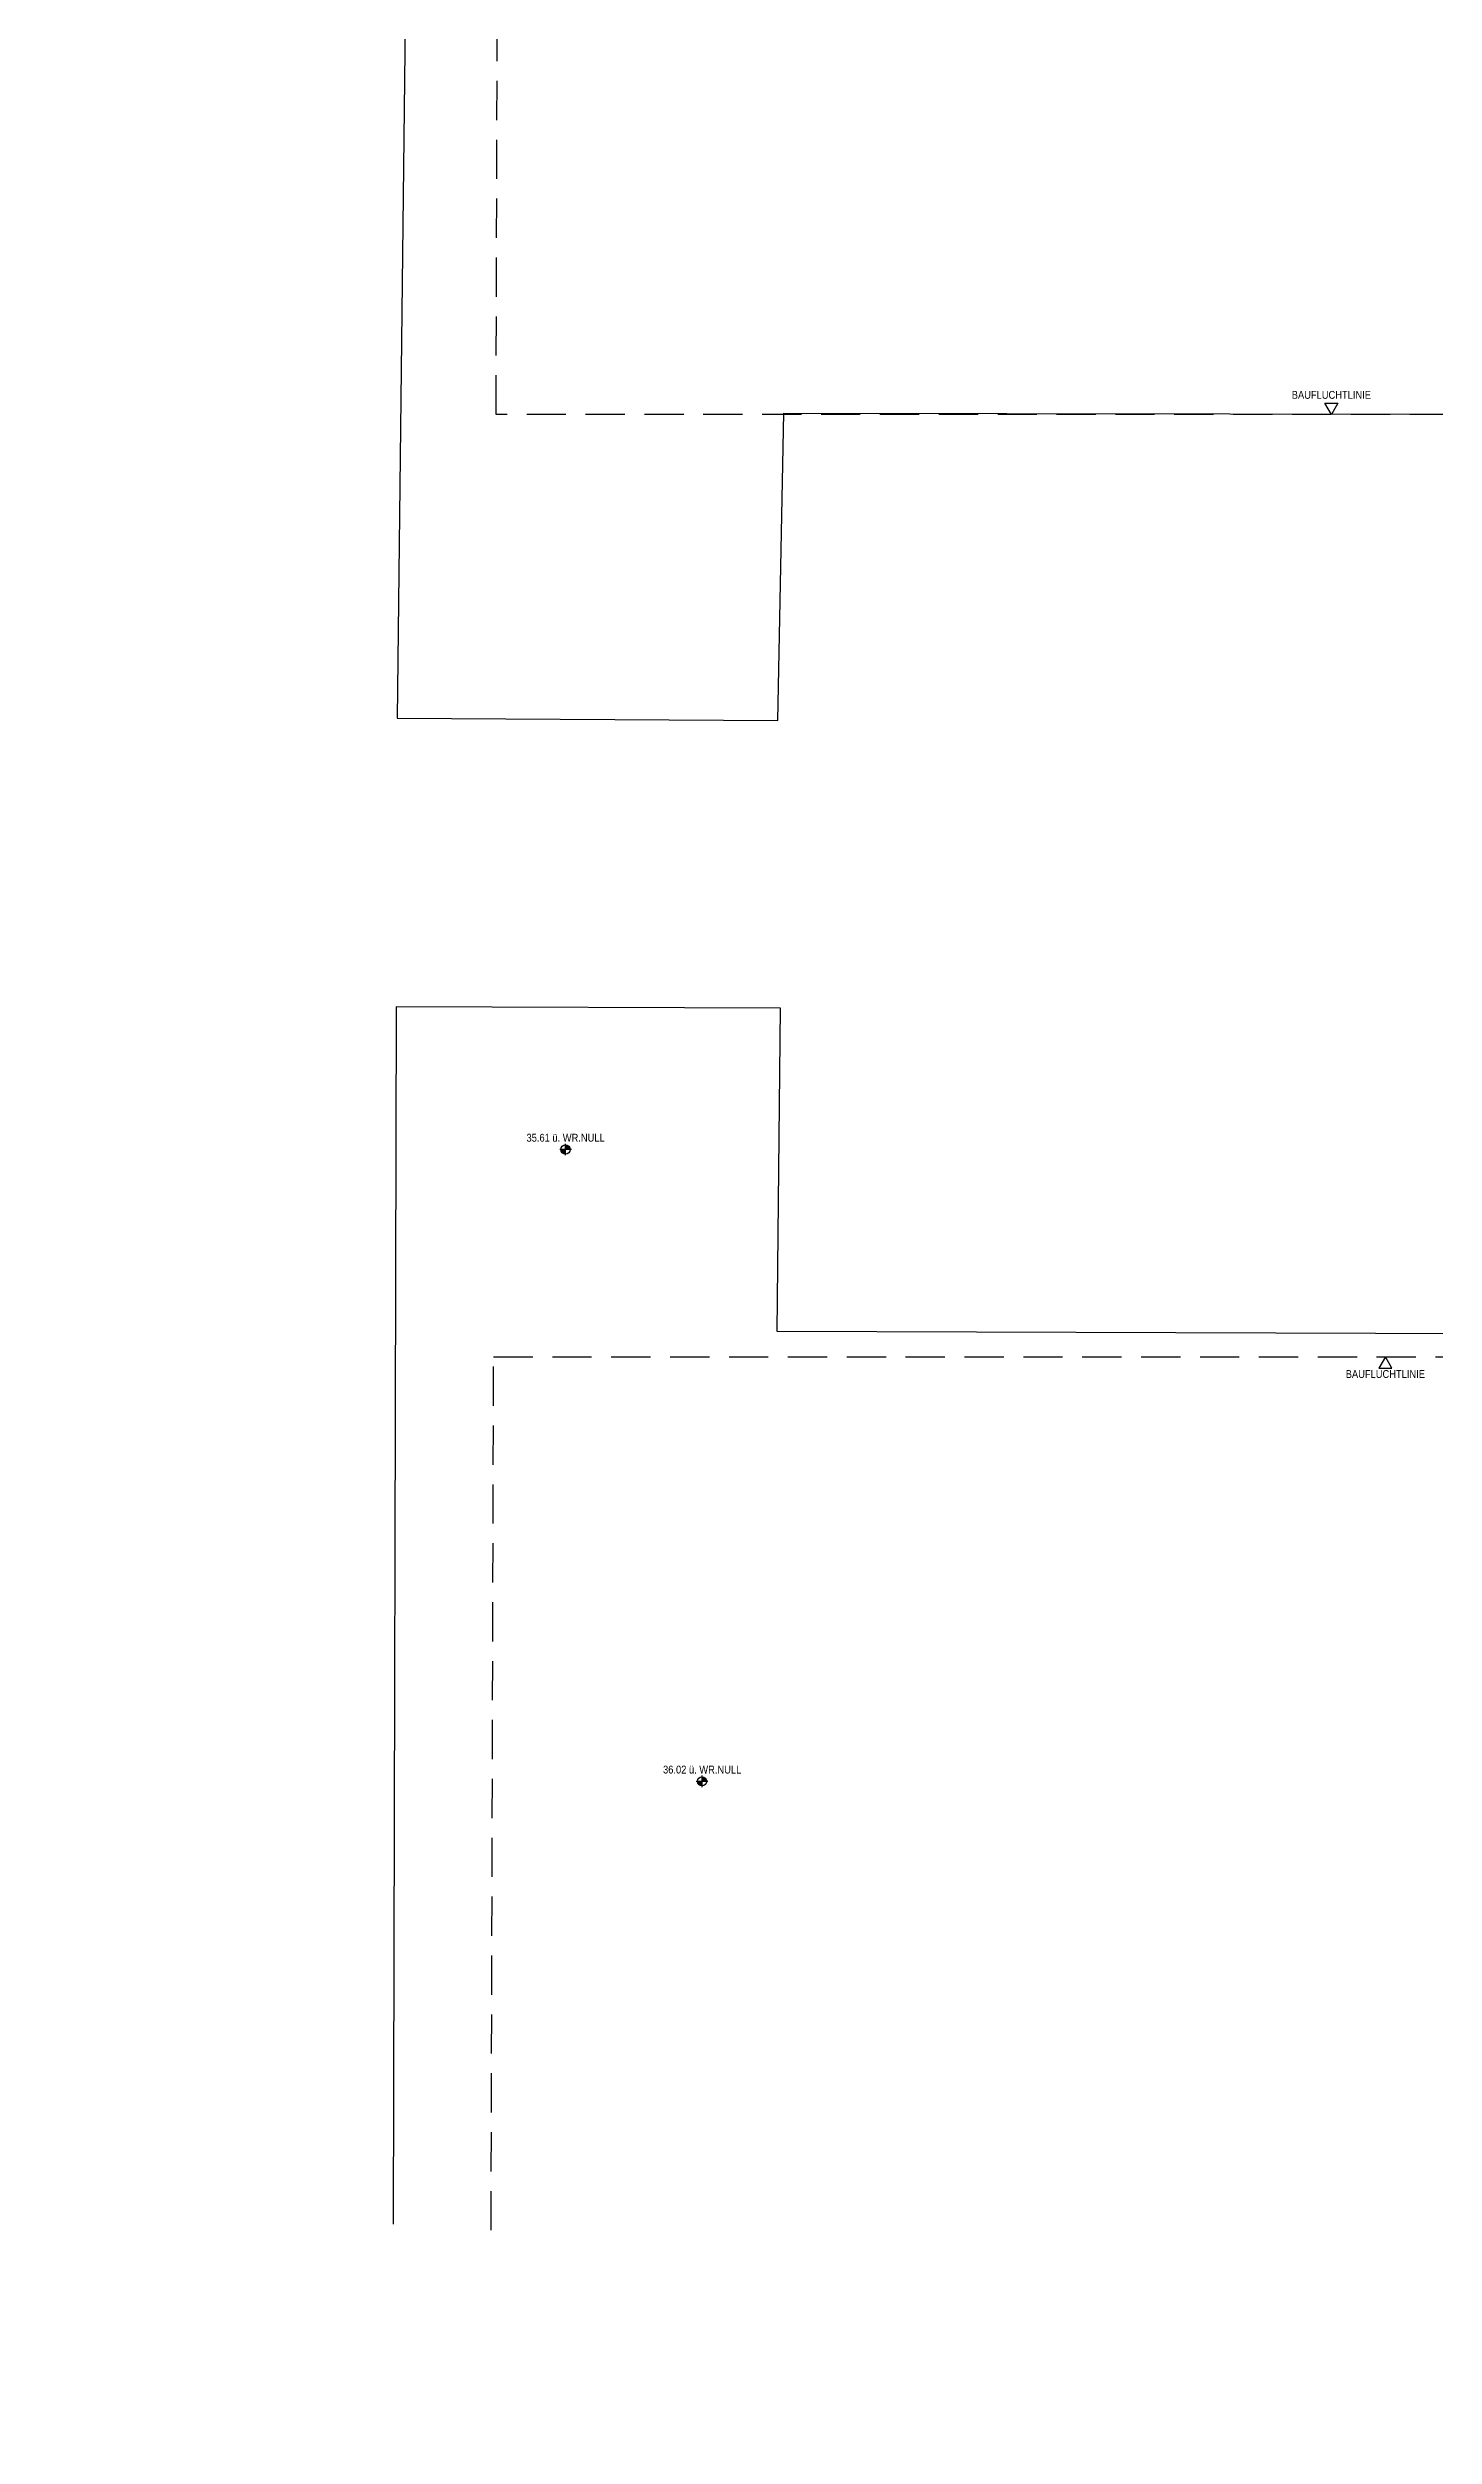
# Model space of a CAD drawing. Header units: millimetres. Extents: x 2639 to 2717, y 1476 to 1588.
# Drawn here: x 2656.85 to 2674.51, y 1497.49 to 1527.91 of the extents above; entities that cross this region are included whole.
import ezdxf
from ezdxf.enums import TextEntityAlignment as Align

# ---------------------------------------------------------------- set-up
doc = ezdxf.new("R2010")
doc.units = ezdxf.units.MM
doc.linetypes.add('STRICHLINIE', pattern=[0.75, 0.5, -0.25])
for name, color, linetype in [('01-BFL-G00-LEG-M0', 10, 'Continuous'), ('01-SYM-G00-Leg-M0', 8, 'Continuous'), ('01-TXT---------M0', 1, 'Continuous'), ('02-DIM-G00-LEG-BEHÖRDE', 20, 'Continuous'), ('02-TWB-G00-LEG-M0', 5, 'Continuous')]:
    doc.layers.add(name, color=color, linetype=linetype)
doc.styles.add('ARIAL', font='arial.ttf', dxfattribs={"width": 0.85})

# ---------------------------------------------------------------- blocks, each defined once
blk = doc.blocks.new('01-HK3')
blk.add_lwpolyline([(0, 0), (0.042, 0.073), (-0.042, 0.073)], close=True)
at = {"color": 0, "style": 'ARIAL', "width": 0.85}
blk.add_attdef('HEIGHT', text='', height=0.05, dxfattribs=at).set_placement((0, 0.35), align=Align.TOP_CENTER)
blk = doc.blocks.new('01-HK1')
for p, q in [((-0.001, -0.074), (-0.001, 0.074)), ((0.074, 0), (-0.075, 0))]:
    blk.add_line(p, q)
blk.add_circle((-0.001, 0), 0.0586)
for points in [[(-0.001, 0.059), (0.041, 0.041), (-0.001, 0)], [(-0.001, 0), (0.058, 0), (0.041, 0.041)], [(-0.059, 0), (-0.042, -0.041), (-0.001, 0)], [(-0.042, -0.041), (-0.001, -0.059), (-0.001, 0)]]:
    blk.add_solid(points)
at = {"layer": '01-TXT---------M0', "color": 8, "style": 'ARIAL', "width": 0.85}
blk.add_attdef('HEIGHT', text='', height=0.1, dxfattribs=at).set_placement((0, 0.2), align=Align.TOP_CENTER)

msp = doc.modelspace()

# ---------------------------------------------------------------- linework, layer by layer
at = {"layer": '01-BFL-G00-LEG-M0', "linetype": 'STRICHLINIE'}
msp.add_lwpolyline([(2692.6999, 1523.2351), (2662.5604, 1523.2351), (2662.586, 1532.5881), (2662.6126, 1537.8193), (2692.7542, 1537.8941), (2692.6999, 1532.6683), (2692.6999, 1523.2351)], close=True, dxfattribs=at)
msp.add_lwpolyline([(2662.4971, 1500.1096), (2662.5276, 1511.2351), (2692.6999, 1511.2351), (2692.6999, 1502.4604), (2692.6081, 1490.5974)], dxfattribs=at)
at = {"layer": '02-TWB-G00-LEG-M0'}
msp.add_lwpolyline([(2650.4322, 1476.4136), (2650.518, 1513.8954), (2650.6017, 1532.5958), (2661.4512, 1532.669), (2661.2982, 1519.366), (2666.1498, 1519.3369), (2666.2258, 1523.2531), (2677.5891, 1523.2359), (2677.5891, 1523.2359), (2677.5741, 1511.5192), (2666.1411, 1511.5577), (2666.1845, 1515.6763), (2661.285, 1515.6906), (2661.2477, 1500.1887)], dxfattribs=at)

# ---------------------------------------------------------------- block references
at = {"layer": '01-SYM-G00-Leg-M0', "rotation": 4.1274855072e-05}
for p, values in [((2663.4457, 1513.8742), {'HEIGHT': '35.61 ü. WR.NULL'}), ((2665.1852, 1505.8274), {'HEIGHT': '36.02 ü. WR.NULL'})]:
    msp.add_blockref('01-HK1', p, dxfattribs=at).add_auto_attribs(values)
at = {"layer": '02-DIM-G00-LEG-BEHÖRDE'}
ref = msp.add_blockref('01-HK3', (2673.2011, 1523.2351), dxfattribs=dict(at, xscale=-2.000000000016161, yscale=2.000000000025193, zscale=2, rotation=359.9999999864393))
ref.add_attrib('HEIGHT', 'BAUFLUCHTLINIE', dxfattribs={"layer": '0', "color": 0, "extrusion": (0, 0, -1), "height": 0.1, "rotation": 0, "style": 'ARIAL', "text_generation_flag": 2, "width": 0.85}).set_placement((-2673.2011, 1523.5351), align=Align.TOP_CENTER)
ref = msp.add_blockref('01-HK3', (2673.8889, 1511.2351), dxfattribs=dict(at, xscale=2.000000000016162, yscale=2.000000000025193, zscale=2, rotation=179.9999999945107))
ref.add_attrib('HEIGHT', 'BAUFLUCHTLINIE', dxfattribs={"layer": '0', "color": 0, "extrusion": (0, 0, -1), "height": 0.1, "rotation": 180, "style": 'ARIAL', "text_generation_flag": 4, "width": 0.85}).set_placement((-2673.8889, 1510.9351), align=Align.BOTTOM_CENTER)

doc.saveas('drawing.dxf')
